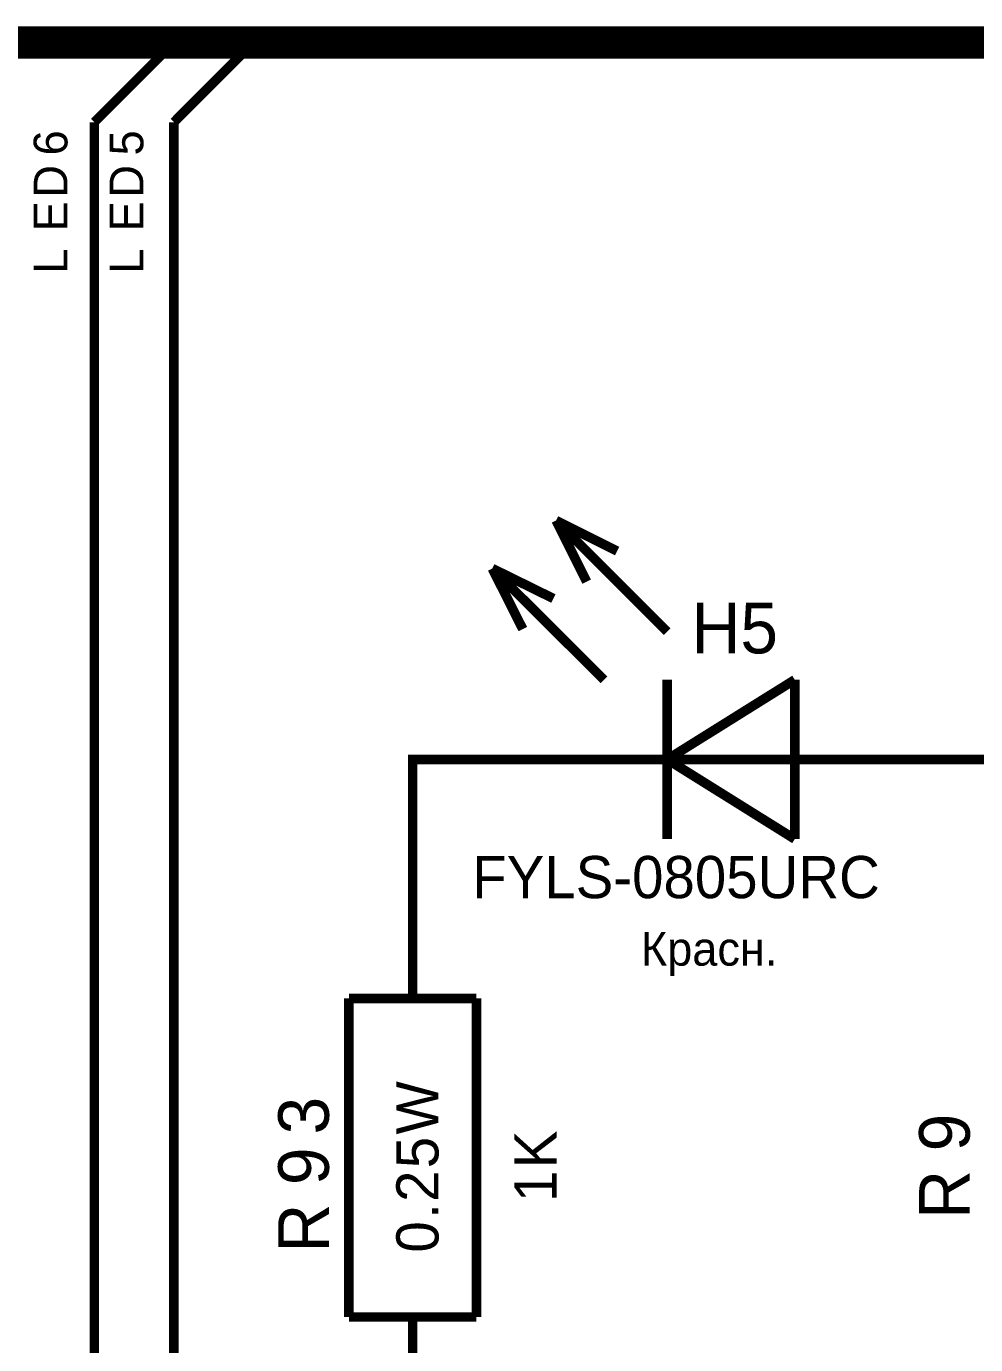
# Model space of a CAD drawing. Header units: millimetres. Extents: x 0 to 420, y 0 to 297.
# Drawn here: x 220.36 to 250.17, y 139.12 to 180.5 of the extents above; entities that cross this region are included whole.
import ezdxf

# ---------------------------------------------------------------- set-up
doc = ezdxf.new("R2010")
doc.units = ezdxf.units.MM
doc.layers.add('Sheet', color=255, linetype='Continuous')

msp = doc.modelspace()

# ---------------------------------------------------------------- linework, layer by layer
at = {"layer": 'Sheet'}
for points, const_width in [([(364.935, 117.485), (364.935, 179.995), (30.09, 179.995)], 1.016), ([(222.496, 177.495), (224.995, 179.995)], 0.3), ([(224.995, 177.495), (227.494, 179.995)], 0.3), ([(232.493, 77.496), (222.496, 77.496), (222.496, 177.495)], 0.3), ([(232.493, 134.988), (224.995, 134.988), (224.995, 177.495)], 0.3), ([(240.487, 161.499), (236.995, 164.993)], 0.3), ([(237.955, 163.072), (236.995, 164.993)], 0.3), ([(236.995, 164.993), (238.915, 164.032)], 0.3), ([(238.501, 159.992), (234.992, 163.486)], 0.3), ([(235.952, 161.582), (234.992, 163.486)], 0.3), ([(234.992, 163.486), (236.912, 162.542)], 0.3), ([(240.487, 157.491), (244.492, 159.992)], 0.3), ([(240.487, 159.992), (240.487, 154.991)], 0.3), ([(244.492, 159.992), (244.492, 154.991)], 0.3), ([(237.491, 157.491), (232.493, 157.491), (232.493, 152.491)], 0.3), ([(239.991, 157.491), (237.491, 157.491)], 0.3), ([(244.989, 157.491), (239.991, 157.491)], 0.3), ([(244.492, 154.991), (240.487, 157.491)], 0.3), ([(244.989, 157.491), (247.488, 157.491)], 0.3), ([(247.488, 157.491), (252.487, 157.491)], 0.3), ([(232.493, 149.99), (232.493, 152.491)], 0.3), ([(230.49, 149.99), (234.496, 149.99)], 0.3), ([(230.49, 139.989), (230.49, 149.99)], 0.3), ([(234.496, 139.989), (234.496, 149.99)], 0.3), ([(230.49, 139.989), (234.496, 139.989)], 0.3), ([(232.493, 139.989), (232.493, 137.488)], 0.3)]:
    msp.add_lwpolyline(points, dxfattribs=dict(at, const_width=const_width))

# ---------------------------------------------------------------- texts
for s, height, p in [('6', 1.06, (221.652, 176.451)), ('5', 1.06, (224.035, 176.451)), ('D', 1.06, (221.652, 175.127)), ('D', 1.06, (224.035, 175.127)), ('E', 1.06, (221.652, 174.067)), ('E', 1.06, (224.035, 174.067)), ('L', 1.06, (221.652, 172.742)), ('L', 1.06, (224.035, 172.742)), ('W', 1.325, (233.304, 145.718)), ('3', 1.59, (229.861, 145.718)), ('9', 1.59, (249.987, 145.188)), ('K', 1.325, (237.011, 144.658)), ('5', 1.325, (233.304, 144.658)), ('9', 1.59, (229.861, 144.128)), ('2', 1.325, (233.304, 143.599)), ('1', 1.325, (237.011, 143.599)), ('R', 1.59, (249.987, 143.069)), ('R', 1.59, (229.861, 142.009)), ('.', 1.325, (233.304, 143.069)), ('0', 1.325, (233.304, 142.009))]:
    msp.add_text(s, height=height, rotation=90, dxfattribs=at).set_placement(p)
for s, height, p in [('H5', 1.5897, (241.248, 160.82)), ('FYLS-0805URC', 1.32471, (234.363, 153.136)), ('Красн.', 1.0598, (239.66, 151.017))]:
    msp.add_text(s, height=height, dxfattribs=at).set_placement(p)

doc.saveas('drawing.dxf')
